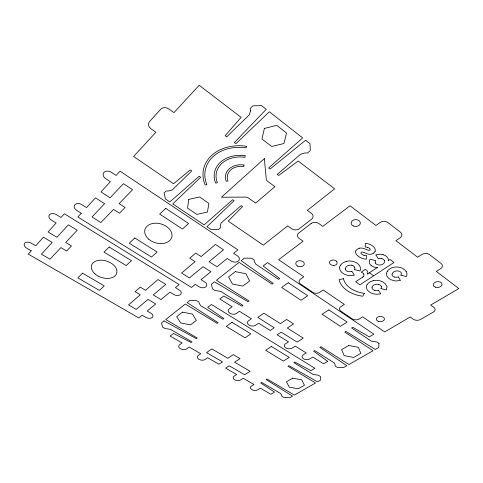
<?xml version="1.0" encoding="UTF-8"?>
<svg xmlns="http://www.w3.org/2000/svg" width="483" height="483" viewBox="0 0 483 483"><rect width="100%" height="100%" fill="white"/><g stroke="black" fill="none" stroke-linecap="round" stroke-linejoin="round"><path stroke-width="0.72" d="M364.381 293.302L362.793 296.218A29.56 20.292 -0.7 0 1 339.066 279.669L343.498 278.679M387.215 271.355L386.424 273.638L386.835 275.902L388.35 278.009L390.819 279.723L395.462 281.021L400.461 280.545L398.288 276.88M362.624 277.157L355.669 281.764L359.968 284.795L394.013 262.468L390.016 259.504L388.223 260.585M346.233 261.424C352.029 259.462 362.757 263.73 360.04 271.041L354.389 269.58A4.492 3.133 0.4 0 0 354.703 267.22M373.142 280.671L376.529 280.273L379.843 280.726L382.88 281.933L385.313 283.762L387.022 286.866L386.346 289.963L380.821 288.538A4.438 2.995 -1.1 0 0 381.274 286.226M400.872 275.123L406.288 276.53A9.497 6.478 -2.8 0 0 406.263 271.651M369.465 272.823L373.643 275.823M377.434 267.473L367.424 274.121A6.285 4.341 -0.4 0 0 367.738 271.941A5.434 3.755 -0.4 0 0 366.247 269.955L365.746 269.617A3.188 2.204 -0.5 0 0 365.214 269.351L361.375 272.177A4.878 3.363 -0.1 0 1 362.099 272.533L362.63 272.883A4.613 3.176 -0.1 0 1 363.802 274.145M351.878 271.343L354.347 275.159L351.002 275.696L347.416 275.34L344.476 274.296L342 272.66L340.322 270.655L339.597 268.482A9.6 6.696 0.5 0 1 340.141 265.765M378.418 290.12L380.713 293.773L377.32 294.292L373.8 293.942L370.944 292.933L368.559 291.364L366.983 289.444L366.349 287.373A9.455 6.382 -1 0 1 366.983 284.777M406.263 271.651C403.546 267.558 397.944 266.193 393.349 267.359A10.252 7.003 -2.8 0 0 387.275 271.374M375.852 255.018L378.43 258.828A4.685 3.272 -2 0 1 380.018 258.496A4.244 2.964 -2 0 1 381.866 258.659M370.032 249.131L370.105 249.331A1.153 0.821 -1.5 0 1 369.942 249.886L369.827 249.995A1.684 1.201 -1.5 0 1 369.61 250.152L369.459 250.23A1.081 0.773 -1.5 0 1 368.867 250.351L368.07 250.188A17.159 12.365 -2.4 0 1 366.639 249.62L365.897 249.294A14.194 10.022 -0.5 0 0 363.928 248.522A7.813 5.542 -0.8 0 0 361.767 248.063A5.379 3.828 -0.9 0 0 359.569 248.196M367.291 247.272A7.046 5.005 -1.1 0 0 365.16 246.958L365.353 243.39A9.147 6.521 -1.2 0 1 369.217 244.163A13.403 9.515 -1 0 1 372.622 245.968A10.982 7.813 -1.1 0 1 374.265 247.574A8.386 5.971 -1.4 0 1 375.2 249.439A6.213 4.419 -1.5 0 1 375.037 251.377M367.273 247.32A4.462 3.176 -1.3 0 1 370.075 249.119M359.563 248.171A5.035 3.58 -0.9 0 0 357.517 249.125A6.182 4.395 -0.9 0 0 355.778 250.985M355.832 250.997A5.989 4.256 -0.9 0 0 355.705 252.947A8.187 5.82 -1.1 0 0 356.738 254.807A13.524 9.63 -1.5 0 0 362.172 258.314A9.696 6.883 -1.3 0 0 366.265 259.148L366.525 255.555A7.088 5.041 -1.3 0 1 364.013 255.266M364.007 255.278A5.79 4.118 -1.3 0 1 361.785 254.269A3.441 2.445 -1.1 0 1 361.012 253.334L360.958 253.195A1.22 0.869 -0.9 0 1 361.085 252.615L361.574 252.223A1.25 0.888 -0.9 0 1 362.316 252.048L363.349 252.253A19.592 13.717 0 0 1 365.365 253.068L365.583 253.152A14.659 10.499 -2.1 0 0 367.509 253.889A5.754 4.093 -1.6 0 0 371.409 254.118A5.041 3.586 -1.6 0 0 373.383 253.183M375.086 251.389A5.838 4.154 -1.6 0 1 373.377 253.183M333.415 265.409A4.021 2.832 1.6 0 1 329.503 262.529A3.568 2.512 1.6 0 1 330.318 260.965A4.371 3.079 1.6 0 1 330.879 260.579A3.604 2.536 1.6 0 1 333.089 259.999A3.882 2.735 1.6 0 1 336.814 261.695M336.748 261.72A3.779 2.663 1.6 0 1 333.421 265.511M364.375 293.332A26.04 17.883 -0.8 0 1 343.449 278.685M363.759 274.157A4.347 2.995 -0.2 0 1 363.928 275.437A4.22 2.91 -0.2 0 1 363.427 276.409M363.409 276.403A4.836 3.333 -0.1 0 1 362.63 277.164M398.137 276.928A4.86 3.321 -2.8 0 1 396.314 277.26A4.166 2.844 -2.7 0 1 394.575 277.067M394.593 277.043A4.347 2.964 -2.8 0 1 392.16 275.219A4.172 2.85 -2.7 0 1 392.009 274.024M392.184 274.036A5.005 3.417 -2.8 0 1 398.801 271.041A4.377 2.995 -2.8 0 1 400.878 275.123M340.207 265.777A10.409 7.257 0.4 0 1 346.257 261.466M351.769 271.368A4.607 3.212 0.4 0 1 348.128 271.555A4.438 3.091 0.4 0 1 345.55 269.611M345.514 269.617A4.281 2.983 0.4 0 1 345.309 268.367M345.484 268.373A5.12 3.568 0.4 0 1 351.944 265.227M351.914 265.294A4.444 3.097 0.4 0 1 354.637 267.238M381.854 258.677A4.335 3.031 -2 0 1 384.438 260.585M384.39 260.597A4.921 3.435 -2 0 1 382.947 264.068A4.921 3.435 -2 0 1 377.893 264.823A4.323 3.019 -2 0 1 375.412 262.987M375.339 263.006A4.45 3.109 -2 0 1 375.738 260.687L370.111 259.22A9.171 6.406 -1.9 0 0 369.646 263.646A8.489 5.935 -1.8 0 0 371.687 265.898M377.44 267.552A7.003 4.89 -1.8 0 1 371.783 265.843M388.254 260.585A7.819 5.47 -2.1 0 0 388.036 258.399A8.145 5.699 -2.1 0 0 383.055 254.74M383.104 254.656A8.507 5.953 -2.1 0 0 379.336 254.299A9.926 6.937 -2 0 0 376.009 254.976M367.05 284.795A10.252 6.919 -1 0 1 373.166 280.708M378.231 290.168A4.534 3.061 -1 0 1 374.639 290.331M374.669 290.289A4.371 2.946 -1 0 1 372.17 288.472A4.214 2.844 -1 0 1 371.976 287.282M372.151 287.288A5.041 3.399 -1.1 0 1 378.624 284.318M378.594 284.378A4.377 2.952 -1.1 0 1 381.202 286.244M378.974 343.371L378.738 347.476L375.321 349.426L345.943 331.423L344.826 332.105L373.057 350.718L348.913 364.514L320.941 346.722L319.891 347.368L346.788 365.734L343.612 367.545L337.303 367.364L335.19 366.036L335.178 364.762L334.103 362.818L314.662 350.567L313.624 351.201L327.746 361.356L323.598 363.802L312.827 357.076L309.76 358.935A4.48 2.741 4.4 0 1 303.451 358.754A4.48 2.741 4.4 0 1 303.221 354.872L306.276 352.988L295.216 346.088L292.179 348.008A4.528 2.82 5.4 0 1 285.809 347.845A4.528 2.82 5.4 0 1 285.459 343.836L288.49 341.886L277.133 334.791L281.184 332.117L297.069 342.091L303.276 338.148L287.343 328.042L293.592 323.906L286.624 319.444L280.394 323.64L263.899 313.183L257.819 317.44L274.259 327.764L270.22 330.481L258.55 323.193L255.567 325.258A4.643 2.983 7.7 0 1 249.071 325.113A4.643 2.983 7.7 0 1 248.479 320.851L251.444 318.762L239.447 311.269L236.495 313.407A4.709 3.067 9 0 1 229.938 313.28A4.709 3.067 9 0 1 229.208 308.879L232.142 306.711L219.801 299.007L223.726 296.013L241.983 306.131L242.979 305.401L220.683 291.346L214.935 290.494L212.399 288.9L211.524 284.179L214.482 281.837L248.02 301.718L249.035 300.981L216.469 280.267L239.067 262.378L272.086 284.149L273.167 283.358L241.192 260.693L244.398 258.157L251.546 258.206L254.143 259.945L254.354 261.653L255.845 264.207L278.619 279.373L279.717 278.576L263.15 265.964L267.546 262.613L373.872 334.164L369.266 336.88L352.717 327.281L351.582 327.975L371.306 341.113L376.831 341.934L378.974 343.371M243.975 164.999L243.782 166.52A15.13 11.87 10.5 0 0 227.988 180.95L226.213 181.258A17.02 13.355 10.5 0 1 243.975 164.999M245.135 155.743L244.941 157.301A26.48 20.781 10.5 0 0 217.38 182.779L215.623 183.087A28.376 22.272 10.5 0 1 245.135 155.743M246.324 146.264L246.125 147.864A37.843 29.711 10.5 0 0 206.863 184.597L205.124 184.898A39.739 31.202 10.5 0 1 246.324 146.264M188.775 199.394L187.519 208.137L196.804 214.386L207.43 212.079L208.922 203.397L199.557 196.967L188.775 199.394M264.346 128.454L261.973 139.05L271.712 146.458L283.907 143.511L286.564 132.988L276.747 125.338L264.346 128.454M250.466 110.939L249.421 114.7L226.708 136.852L225.163 135.705L241.126 117.351L199.177 85.262L173.946 112.66L169.038 109.061A6.158 4.999 23.2 0 0 160.664 109.261L149.47 121.71A6.068 4.83 23.1 0 0 151.058 128.822L155.9 132.264L133.61 156.474L173.53 183.763L190.217 169.913L191.727 170.97L172.292 189.928L168.712 190.966L166.188 190.978L164.117 193.013L165.464 199.002L169.865 201.948L199.213 176.223L200.705 177.261L172.787 203.904L204.134 224.891L232.685 199.69L234.104 200.686L206.917 226.756L211.071 229.54L218.413 229.546L220.562 227.698L220.266 225.839L221.051 223.025L241.162 205.631L242.563 206.615L228.199 221.136L263.301 245.135L287.687 225.893L291.678 228.725A5.398 4.009 4.5 0 0 299.267 228.737L311.589 219.197A5.488 4.13 3.2 0 0 311.354 213.347L307.327 210.395L334.622 188.859L298.198 161.002L278.685 175.474L277.254 174.411L300.625 154.198L304.761 153.002L307.556 152.96L310.273 150.63L310.008 143.674L305.612 140.227L270.051 169.062L268.602 167.981L302.66 137.915L269.351 111.766L235.897 143.68L234.376 142.551L266.236 109.327L261.544 105.644L252.832 105.843L250.2 108.433L250.466 110.939M31.226 250.804L28.268 254.106L138.808 317.959L142.129 315.212L145.896 317.397A4.619 2.892 13.9 0 0 152.181 317.512A4.619 2.892 13.9 0 0 150.956 313.25L147.17 311.034L155.749 303.928L148.07 299.369L136.2 309.398L128.52 304.93L140.311 294.763L135.095 291.666L140.257 287.156L145.504 290.295L157.935 279.572L165.808 284.384L153.292 294.962L161.008 299.581L169.95 292.167L173.808 294.509A4.8 3.158 12.9 0 0 180.394 294.6A4.8 3.158 12.9 0 0 179.308 289.999L175.438 287.626L179.139 284.559L64.372 213.776L61.045 217.495L56.517 214.724A5.379 3.592 22.8 0 0 49.526 214.718A5.379 3.592 22.8 0 0 51.615 220.26L56.119 222.995L48.101 231.961L56.946 237.256L68.357 224.818L77.214 230.234L65.694 242.496L71.472 245.956L66.642 251.021L60.894 247.604L50.003 259.202L41.411 254.197L52.194 242.436L43.392 237.213L35.73 245.781L31.329 243.203A5.162 3.266 22.3 0 0 24.687 243.166A5.162 3.266 22.3 0 0 26.855 248.262L31.226 250.804M81.301 213.275L77.86 217.018L191.461 287.451L195.265 284.372L199.117 286.775A4.872 3.272 11.5 0 0 205.861 286.854A4.872 3.272 11.5 0 0 204.919 282.12L201.055 279.687L210.914 271.706L203.059 266.682L189.408 277.954L181.542 273.034L195.12 261.599L189.777 258.182L195.736 253.098L201.103 256.564L215.466 244.47L223.514 249.796L209.079 261.714L216.964 266.809L227.27 258.459L231.206 261.043A5.09 3.586 9.6 0 0 238.3 261.092A5.09 3.586 9.6 0 0 237.551 255.96L233.597 253.34L237.877 249.874L120.05 171.193L116.143 175.438L111.47 172.34A5.687 4.154 22.6 0 0 103.905 172.401A5.687 4.154 22.6 0 0 105.723 178.656L110.372 181.705L100.983 191.902L110.112 197.795L123.449 183.655L132.583 189.686L119.132 203.621L125.085 207.467L119.464 213.208L113.541 209.417L100.862 222.548L92.005 217L104.563 203.681L95.489 197.873L86.542 207.587L82.001 204.726A5.446 3.755 22.2 0 0 74.841 204.744A5.446 3.755 22.2 0 0 76.785 210.461L81.301 213.275M82.533 273.185L77.793 277.846L99.401 290.398L104.25 285.906L82.533 273.185M109.176 247.006L104.002 252.096L126.184 265.572L131.467 260.669L109.176 247.006M134.763 237.95L129.275 243.209L151.481 257.059L157.078 251.999L134.763 237.95M165.711 208.312L159.686 214.084L182.459 229.039L188.593 223.49L165.711 208.312M264.346 158.629L221.437 197.233L245.654 197.112A3.683 2.813 9.6 0 1 248.34 197.939L255.61 203.101L274.918 186.649L267.576 181.264A3.798 2.995 7.3 0 1 266.272 179.157L264.346 158.629M164.045 320.911L161.479 322.946L162.614 327.1L165.059 328.525L170.414 329.321L191.974 341.873L191.105 342.513L173.548 333.451L170.137 336.053L182.067 342.948L179.513 344.838A4.407 2.675 11.4 0 0 180.491 348.732A4.407 2.675 11.4 0 0 186.565 348.895L189.131 347.029L200.753 353.737L198.163 355.566A4.347 2.608 10.2 0 0 199.02 359.346A4.347 2.608 10.2 0 0 205.034 359.521L207.636 357.716L218.962 364.254L222.488 361.882L206.543 352.62L211.844 348.907L227.843 358.271L233.277 354.613L240.045 358.609L234.593 362.226L250.085 371.3L244.658 374.754L229.214 365.788L225.67 368.131L236.712 374.512L234.056 376.221A4.232 2.481 8.2 0 0 234.684 379.783A4.232 2.481 8.2 0 0 240.588 379.976L243.251 378.286L254.016 384.51L251.335 386.159A4.184 2.421 7.2 0 0 251.854 389.624A4.184 2.421 7.2 0 0 257.705 389.823L260.397 388.193L270.903 394.261L274.543 392.111L260.675 382.971L261.581 382.409L280.545 393.458L281.698 395.197L281.812 396.332L283.877 397.527L289.728 397.738L292.517 396.138L266.163 379.602L267.087 379.04L294.389 395.07L315.544 382.965L287.953 366.253L288.931 365.655L317.524 381.836L320.513 380.127L320.38 376.486L318.285 375.194L313.123 374.428L293.845 362.642L294.835 362.039L310.883 370.66L314.898 368.288L211.476 304.501L207.684 307.393L223.834 318.575L222.886 319.269L200.85 305.799L199.292 303.547L198.978 302.05L196.466 300.517L189.904 300.408L187.138 302.606L218.171 322.716L217.235 323.399L185.303 304.055L165.766 319.547L197.239 338.028L196.358 338.674L164.045 320.911M182.489 312.133L176.7 316.673L180.751 323L190.489 324.86L196.333 320.428L192.391 314.028L182.489 312.133M235.293 271.639L228.598 276.88L232.456 284.052L242.871 286.075L249.62 280.967L245.901 273.704L235.293 271.639M311.118 223.526L298.874 232.945A5.343 3.912 3.8 0 0 299.194 238.487L303.089 241.246L278.649 259.703L303.759 276.795L300.341 279.222A5.011 3.447 4.1 0 0 300.631 284.101L312.73 292.257A4.975 3.375 3.3 0 0 319.734 292.354L323.181 290.017L344.367 304.435L340.889 306.675A4.89 3.218 1.6 0 0 340.895 311.221L352.276 318.889A4.86 3.152 1 0 0 359.129 319.022L362.624 316.86L384.734 331.912L410.224 316.999L413.496 319.317A4.999 3.188 -2.7 0 0 420.518 319.45L433.299 312.09A5.09 3.266 -3.6 0 0 433.927 307.46L430.637 305.063L458.85 288.556L436.306 271.404L440.454 268.844A5.434 3.689 -5.7 0 0 441.178 263.591L429.49 254.583A5.47 3.779 -5.3 0 0 421.762 254.535L417.632 257.197L395.915 240.673L400.021 237.884A5.554 3.997 -4.2 0 0 400.461 232.22L387.952 222.578A5.591 4.087 -3.6 0 0 380.024 222.578L375.943 225.476L350.048 205.782L322.753 226.394L318.822 223.526A5.428 4.027 2.6 0 0 311.118 223.526M231.985 322.294L226.279 326.393L245.068 337.81L250.84 333.856L231.985 322.294M288.242 282.742L281.649 287.47L301.012 300.275L307.665 295.723L288.242 282.742M271.452 346.492L265.608 350.296L283.364 361.085L289.263 357.408L271.452 346.492M328.857 309.881L322.137 314.252L340.358 326.303L347.126 322.095L328.857 309.881M292.632 378.123L286.431 381.811L289.275 387.125L298.222 388.809L304.459 385.211L301.724 379.837L292.632 378.123M348.714 345.466L341.626 349.674L344.18 355.633L353.695 357.444L360.819 353.339L358.392 347.319L348.714 345.466M435.648 287.252A4.413 2.922 -5 0 0 442.072 284.191A4.413 2.922 -5 0 0 435.292 282.199A4.413 2.922 -5 0 0 435.648 287.252M378.201 321.273A4.081 2.626 -0.5 0 0 384.456 319.136A4.081 2.626 -0.5 0 0 378.491 316.733A4.081 2.626 -0.5 0 0 378.201 321.273M297.522 266.073A4.281 3.019 4.3 0 0 304.284 264.201A4.281 3.019 4.3 0 0 298.301 260.898A4.281 3.019 4.3 0 0 297.522 266.073M353.363 225.99A4.619 3.417 -1.2 0 0 360.354 223.055A4.619 3.417 -1.2 0 0 353.508 220.073A4.619 3.417 -1.2 0 0 353.363 225.99M148.716 239.194A13.941 9.841 16.1 0 0 171.568 237.805A13.941 9.841 16.1 0 0 154.765 223.224A13.941 9.841 16.1 0 0 148.716 239.194M94.934 273.855A13.21 8.603 17.8 0 0 116.494 273.885A13.21 8.603 17.8 0 0 100.941 260.168A13.21 8.603 17.8 0 0 94.934 273.855"/></g></svg>
